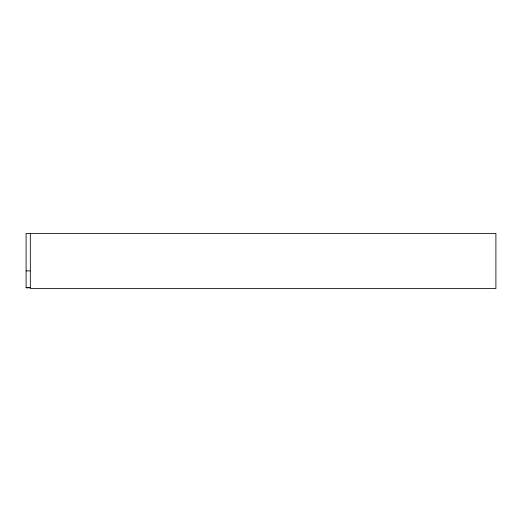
<?xml version="1.0" encoding="UTF-8"?>
<svg xmlns="http://www.w3.org/2000/svg" width="522" height="522" viewBox="0 0 522 522"><rect width="100%" height="100%" fill="white"/><g stroke="black" fill="none" stroke-linecap="round" stroke-linejoin="round"><path stroke-width="0.78" d="M26.1 270.879L30.322 270.879L30.322 233.432M26.1 287.387L30.322 287.387M30.322 288.568L495.9 288.568L495.9 233.432L26.1 233.432L26.1 287.837L30.322 287.837L30.322 271.133"/></g></svg>
